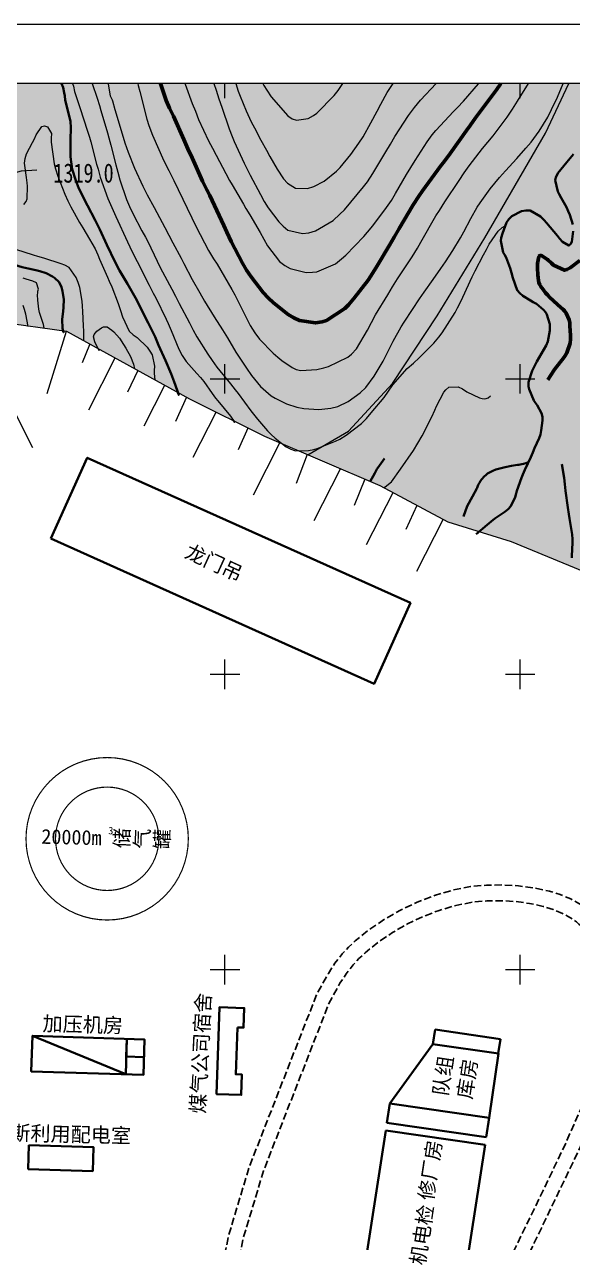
# Model space of a CAD drawing. Header units: inches. Extents: x 38461960 to 38462875, y 4135560 to 4136840.
# Drawn here: x 38462232 to 38462417.8, y 4136407.6 to 4136820 of the extents above; entities that cross this region are included whole.
import ezdxf

# ---------------------------------------------------------------- set-up
doc = ezdxf.new("R2010")
doc.units = ezdxf.units.IN
doc.header["$MEASUREMENT"] = 0
doc.linetypes.add('建筑中的公路', pattern=[0.006, 0.0025, -0.001, 0.0025])
doc.layers.get('0').update_dxf_attribs({"lineweight": 0})
doc.layers.add('修改地物', color=7, linetype='Continuous', lineweight=30)
doc.layers.add('经纬网', color=7, linetype='Continuous', lineweight=0)
doc.layers.add('地面等高线', color=3, linetype='Continuous', lineweight=0, true_color=0x00ff00)
doc.styles.add('@仿宋', font='')
doc.styles.add('仿宋', font='')
doc.styles.add('宋体', font='')
doc.styles.get('@仿宋').set_extended_font_data('@仿宋')
doc.styles.get('仿宋').set_extended_font_data('仿宋')
doc.styles.get('宋体').set_extended_font_data('宋体')

msp = doc.modelspace()

# ---------------------------------------------------------------- hatches: boundary and pattern name
at = {"lineweight": 120, "true_color": 0x00ff00}
h = msp.add_hatch(dxfattribs=at)
h.set_pattern_fill('巨砾', color=3, scale=8333.333333, style=0, pattern_type=2)
h.set_pattern_definition([(97.35238, (38462017.5, 4135612.5), (-150, 1150), [1.3024, -1561.5476]), (112.47943, (38462017.3333, 4135613.7917), (350, -850), [1.3077, -1567.9278]), (127.74681, (38462016.8333, 4135615), (850, -1100), [1.3068, -1958.92276]), (142.25319, (38462016.0333, 4135616.0333), (-1100, 850), [1.3068, -1958.92276]), (157.52057, (38462015, 4135616.8333), (-850, 350), [1.3077, -1567.9278]), (172.64762, (38462013.7917, 4135617.3333), (1150, -150), [1.3024, -1561.5476]), (187.35238, (38462012.5, 4135617.5), (-1150, -150), [1.3024, -1561.5476]), (202.47943, (38462011.2083, 4135617.3333), (850, 350), [1.3077, -1567.9278]), (217.74681, (38462010, 4135616.8333), (1100, 850), [1.3068, -1958.92276]), (232.25319, (38462008.9667, 4135616.0333), (-850, -1100), [1.3068, -1958.92276]), (247.52057, (38462008.1667, 4135615), (-350, -850), [1.3077, -1567.9278]), (262.64762, (38462007.6667, 4135613.7917), (150, 1150), [1.3024, -1561.5476]), (277.35238, (38462007.5, 4135612.5), (150, -1150), [1.3024, -1561.5476]), (292.47943, (38462007.6667, 4135611.2083), (-350, 850), [1.3077, -1567.9278]), (307.74681, (38462008.1667, 4135610), (-850, 1100), [1.3068, -1958.92276]), (322.25319, (38462008.9667, 4135608.9667), (1100, -850), [1.3068, -1958.92276]), (337.52057, (38462010, 4135608.1667), (850, -350), [1.3077, -1567.9278]), (352.64762, (38462011.2083, 4135607.6667), (-1150, 150), [1.3024, -1561.5476]), (7.35238, (38462012.5, 4135607.5), (1150, 150), [1.3024, -1561.5476]), (22.47943, (38462013.7917, 4135607.6667), (-850, -350), [1.3077, -1567.9278]), (37.74681, (38462015, 4135608.1667), (-1100, -850), [1.3068, -1958.92276]), (52.25319, (38462016.0333, 4135608.9667), (850, 1100), [1.3068, -1958.92276]), (67.52057, (38462016.8333, 4135610), (350, 850), [1.3077, -1567.9278]), (82.64762, (38462017.3333, 4135611.2083), (-150, -1150), [1.3024, -1561.5476]), (97.35238, (38461992.5, 4135587.5), (-150, 1150), [1.3024, -1561.5476]), (112.47943, (38461992.3333, 4135588.7917), (350, -850), [1.3077, -1567.9278]), (127.74681, (38461991.8333, 4135590), (850, -1100), [1.3068, -1958.92276]), (142.25319, (38461991.0333, 4135591.0333), (-1100, 850), [1.3068, -1958.92276]), (157.52057, (38461990, 4135591.8333), (-850, 350), [1.3077, -1567.9278]), (172.64762, (38461988.7917, 4135592.3333), (1150, -150), [1.3024, -1561.5476]), (187.35238, (38461987.5, 4135592.5), (-1150, -150), [1.3024, -1561.5476]), (202.47943, (38461986.2083, 4135592.3333), (850, 350), [1.3077, -1567.9278]), (217.74681, (38461985, 4135591.8333), (1100, 850), [1.3068, -1958.92276]), (232.25319, (38461983.9667, 4135591.0333), (-850, -1100), [1.3068, -1958.92276]), (247.52057, (38461983.1667, 4135590), (-350, -850), [1.3077, -1567.9278]), (262.64762, (38461982.6667, 4135588.7917), (150, 1150), [1.3024, -1561.5476]), (277.35238, (38461982.5, 4135587.5), (150, -1150), [1.3024, -1561.5476]), (292.47943, (38461982.6667, 4135586.2083), (-350, 850), [1.3077, -1567.9278]), (307.74681, (38461983.1667, 4135585), (-850, 1100), [1.3068, -1958.92276]), (322.25319, (38461983.9667, 4135583.9667), (1100, -850), [1.3068, -1958.92276]), (337.52057, (38461985, 4135583.1667), (850, -350), [1.3077, -1567.9278]), (352.64762, (38461986.2083, 4135582.6667), (-1150, 150), [1.3024, -1561.5476]), (7.35238, (38461987.5, 4135582.5), (1150, 150), [1.3024, -1561.5476]), (22.47943, (38461988.7917, 4135582.6667), (-850, -350), [1.3077, -1567.9278]), (37.74681, (38461990, 4135583.1667), (-1100, -850), [1.3068, -1958.92276]), (52.25319, (38461991.0333, 4135583.9667), (850, 1100), [1.3068, -1958.92276]), (67.52057, (38461991.8333, 4135585), (350, 850), [1.3077, -1567.9278]), (82.64762, (38461992.3333, 4135586.2083), (-150, -1150), [1.3024, -1561.5476])])
h.paths.add_polyline_path([(38462660, 4135600), (38462660, 4135675), (38462800, 4135675), (38462800, 4136800), (38462000, 4136800), (38462000, 4135600)], flags=17)
h.paths.add_polyline_path([(38462396.93, 4136644.89), (38462451.42, 4136622.46), (38462487.74, 4136600.87), (38462505.33, 4136589.81), (38462503.48, 4136560.97), (38462492.45, 4136536.45), (38462489.06, 4136523.08), (38462478.39, 4136495.53), (38462468.47, 4136462.35), (38462468.2, 4136443.1), (38462476.65, 4136393.87), (38462478.05, 4136375.59), (38462476.15, 4136365.62), (38462473.19, 4136361.37), (38462467.55, 4136359.33), (38462461.56, 4136358.29), (38462450.42, 4136355.44), (38462448.26, 4136353.21), (38462447, 4136341.8), (38462449.04, 4136311.33), (38462448.21, 4136269.54), (38462447.17, 4136256.39), (38462447.75, 4136243.19), (38462448.23, 4136239.77), (38462448.78, 4136236.96), (38462449.26, 4136235.12), (38462458.24, 4136213.14), (38462472.79, 4136161.02), (38462480.46, 4136112.33), (38462477.29, 4135986.92), (38462472.12, 4135891.12), (38462475.29, 4135864.27), (38462478.87, 4135842.7), (38462473.98, 4135822.18), (38462401.35, 4135733.71), (38462325.15, 4135660.69), (38462251.07, 4135600.02), (38462101.17, 4135603.82), (38462175.51, 4135691.05), (38462233.46, 4135765.13), (38462243.78, 4135793.44), (38462248.27, 4135805.88), (38462259.92, 4135837.63), (38462296.44, 4135908.69), (38462304.1, 4135930.5), (38462264.94, 4135961.98), (38462265.47, 4136026.01), (38462271.71, 4136058.7), (38462279.64, 4136078.81), (38462310.86, 4136106.33), (38462297.49, 4136133.43), (38462238.64, 4136182.82), (38462195.33, 4136180.71), (38462177.89, 4136193.49), (38462167.97, 4136218.63), (38462184.49, 4136241.46), (38462199.06, 4136246.01), (38462221.42, 4136258.45), (38462242.06, 4136288.87), (38462219.3, 4136310.84), (38462202.63, 4136311.63), (38462180.14, 4136325.12), (38462175.38, 4136354.76), (38462180.14, 4136398.68), (38462188.75, 4136421.38), (38462204.47, 4136444.93), (38462208.06, 4136473.11), (38462197.85, 4136513.99), (38462193.09, 4136530.92), (38462193.9, 4136584.41), (38462197.08, 4136626.22), (38462223.54, 4136719.35), (38462246.29, 4136716.18), (38462287.94, 4136693.24), (38462313.34, 4136680.54), (38462352.5, 4136663.87), (38462375.49, 4136651.58)], flags=0)

# ---------------------------------------------------------------- linework, layer by layer
at = {"color": 1, "true_color": 0xff0000}
for p, q in [((38462239.79, 4136695.09), (38462246.29, 4136716.18)), ((38462254.12, 4136711.57), (38462251.63, 4136705.39)), ((38462234.88, 4136676.69), (38462219.85, 4136706.36)), ((38462253.84, 4136689.54), (38462262.77, 4136707.1)), ((38462270.47, 4136702.86), (38462267.02, 4136695.54)), ((38462272.62, 4136684.06), (38462279.63, 4136697.82)), ((38462286.94, 4136693.79), (38462283.18, 4136685.57)), ((38462289.25, 4136673.46), (38462297.01, 4136688.71)), ((38462307.73, 4136683.35), (38462304.44, 4136675.96)), ((38462309.7, 4136660.73), (38462318.63, 4136678.29)), ((38462327.86, 4136674.36), (38462324.16, 4136664.57)), ((38462330.18, 4136652.01), (38462339.12, 4136669.57)), ((38462347.37, 4136666.06), (38462343.72, 4136657.12)), ((38462347.99, 4136643.95), (38462356.93, 4136661.5)), ((38462365.05, 4136657.16), (38462361.33, 4136648.97)), ((38462364.98, 4136634.86), (38462373.92, 4136652.42))]:
    msp.add_line(p, q, dxfattribs=at)
at = {"color": 7, "lineweight": 20, "flags": 128}
msp.add_lwpolyline([(38461980, 4135580), (38462820, 4135580), (38462820, 4136820), (38462820, 4136820), (38461980, 4136820), (38461980, 4136820), (38461980, 4135580)], dxfattribs=at)
at = {"color": 7, "lineweight": 9, "flags": 128}
msp.add_lwpolyline([(38462000, 4136800), (38462000, 4135600), (38462800, 4135600), (38462800, 4136800), (38462800, 4136800), (38462000, 4136800)], dxfattribs=at)
at = {"color": 7, "linetype": '建筑中的公路', "lineweight": 30, "ltscale": 1000, "flags": 128}
for points in [[(38462395.49, 4136377.49), (38462398.91, 4136395.32), (38462419.3, 4136437.66), (38462432.75, 4136467.8), (38462442.37, 4136509.47), (38462456.46, 4136562.72), (38462482.29, 4136607.15), (38462533.97, 4136661.99), (38462566.73, 4136706.76), (38462568.31, 4136725.14), (38462522.46, 4136800)], [(38462434.6, 4136498.07), (38462427.58, 4136513.39), (38462425.61, 4136516.82), (38462424.28, 4136518.71), (38462423.29, 4136519.85), (38462422.38, 4136520.68), (38462421.41, 4136521.44), (38462419.34, 4136522.78), (38462417.13, 4136523.94), (38462413.61, 4136525.39), (38462409.9, 4136526.54), (38462404.75, 4136527.67), (38462399.43, 4136528.38), (38462394.01, 4136528.69), (38462388.57, 4136528.61), (38462383.2, 4136528.1), (38462377, 4136526.87), (38462370.98, 4136525.09), (38462365.14, 4136522.84), (38462359.48, 4136520.15), (38462354.06, 4136517.07), (38462348.9, 4136513.58), (38462344.09, 4136509.7), (38462341.85, 4136507.61), (38462339.76, 4136505.39), (38462337.26, 4136502.15), (38462335.02, 4136498.73), (38462331.04, 4136491.52), (38462308.23, 4136433.24), (38462301.28, 4136410.13), (38462297.91, 4136394.52), (38462296.9, 4136386.65), (38462296.67, 4136377.3), (38462297.97, 4136349.04), (38462291.57, 4136208.77), (38462292.11, 4136194.48), (38462293.32, 4136185.22), (38462294.29, 4136180.7), (38462295.62, 4136176.29), (38462296.59, 4136173.92), (38462300.19, 4136167.02), (38462305.95, 4136158.12), (38462332.09, 4136123.56), (38462337.83, 4136114.7), (38462340.87, 4136109.01), (38462342.37, 4136105.5), (38462343.17, 4136103.01), (38462344.39, 4136097.92), (38462345.54, 4136090.08), (38462346.16, 4136079.37), (38462345.68, 4136062.92), (38462343.24, 4136040.54), (38462339.26, 4136017.87), (38462330.65, 4135980.21), (38462328.78, 4135966.62), (38462328.51, 4135960.04), (38462328.66, 4135955.77), (38462329.16, 4135951.61), (38462329.82, 4135948.59), (38462330.43, 4135946.63), (38462330.81, 4135945.67), (38462331.34, 4135944.57), (38462332.61, 4135942.43), (38462334.84, 4135939.32), (38462340.12, 4135933.38), (38462359.95, 4135914.24)], [(38462432.75, 4136490.04), (38462424.9, 4136507.99), (38462423.12, 4136511.21), (38462421.62, 4136513.45), (38462420.52, 4136514.81), (38462419.92, 4136515.44), (38462419.08, 4136516.17), (38462418.2, 4136516.83), (38462416.32, 4136518.02), (38462414.33, 4136519.06), (38462411.17, 4136520.35), (38462407.85, 4136521.39), (38462403.23, 4136522.41), (38462398.47, 4136523.06), (38462393.62, 4136523.35), (38462388.75, 4136523.28), (38462383.93, 4136522.85), (38462378.17, 4136521.72), (38462372.57, 4136520.07), (38462367.13, 4136517.98), (38462361.86, 4136515.47), (38462356.8, 4136512.59), (38462351.99, 4136509.33), (38462347.5, 4136505.71), (38462345.4, 4136503.75), (38462343.45, 4136501.68), (38462341.09, 4136498.62), (38462338.97, 4136495.4), (38462335.22, 4136488.59), (38462313.07, 4136431.92), (38462306.23, 4136409.17), (38462302.91, 4136393.81), (38462301.91, 4136386.06), (38462301.69, 4136376.85), (38462302.97, 4136349.01), (38462296.64, 4136209.64), (38462297.17, 4136195.65), (38462298.35, 4136186.58), (38462299.3, 4136182.15), (38462300.59, 4136177.83), (38462301.56, 4136175.45), (38462303.87, 4136170.81), (38462307.93, 4136164.05), (38462340.09, 4136120.6), (38462344.14, 4136113.88), (38462346.45, 4136109.27), (38462347.42, 4136106.92), (38462348.25, 4136104.38), (38462349.5, 4136099.18), (38462350.67, 4136091.19), (38462351.3, 4136080.25), (38462350.8, 4136063.46), (38462348.31, 4136040.63), (38462344.25, 4136017.49), (38462335.85, 4135980.91), (38462334.48, 4135972.05), (38462333.8, 4135963.43), (38462333.82, 4135959.24), (38462334.13, 4135955.15), (38462334.61, 4135952.16), (38462335.07, 4135950.21), (38462335.67, 4135948.31), (38462336.05, 4135947.38), (38462336.55, 4135946.34), (38462337.75, 4135944.31), (38462339.87, 4135941.38), (38462344.88, 4135935.76), (38462363.62, 4135917.64)], [(38462390.4, 4136377.49), (38462394.12, 4136396.9), (38462414.76, 4136439.77), (38462427.99, 4136469.4), (38462432.75, 4136490.04)]]:
    msp.add_lwpolyline(points, dxfattribs=at)
at = {"color": 1, "true_color": 0xff0000, "flags": 128}
for points in [[(38462180.14, 4136398.68), (38462188.75, 4136421.38), (38462204.47, 4136444.93), (38462208.06, 4136473.11), (38462197.85, 4136513.99), (38462193.09, 4136530.92), (38462193.9, 4136584.41), (38462197.08, 4136626.22), (38462223.54, 4136719.35), (38462246.29, 4136716.18), (38462287.94, 4136693.24), (38462313.34, 4136680.54), (38462352.5, 4136663.87), (38462375.49, 4136651.58), (38462396.93, 4136644.89)], [(38462396.93, 4136644.89), (38462451.42, 4136622.46), (38462487.74, 4136600.87), (38462505.33, 4136589.81), (38462503.48, 4136560.97), (38462492.45, 4136536.45), (38462489.06, 4136523.08), (38462478.39, 4136495.53), (38462468.47, 4136462.35), (38462468.2, 4136443.1), (38462476.65, 4136393.87)]]:
    msp.add_lwpolyline(points, dxfattribs=at)
at = {"layer": '修改地物', "color": 6, "lineweight": 40, "true_color": 0xff00ff}
for p, q in [((38462370.46, 4136474.78), (38462355.81, 4136454.68)), ((38462392.63, 4136471.56), (38462389.46, 4136449.79))]:
    msp.add_line(p, q, dxfattribs=at)
at = {"layer": '修改地物', "color": 6, "lineweight": 40, "true_color": 0xff00ff, "flags": 128}
for points in [[(38462241.05, 4136645.9), (38462350.53, 4136596.75), (38462362.81, 4136624.12), (38462253.34, 4136673.27), (38462241.05, 4136645.9)], [(38462304.19, 4136480.45), (38462306.29, 4136480.38), (38462306.51, 4136486.98), (38462298.11, 4136487.26), (38462297.13, 4136457.87), (38462305.53, 4136457.59), (38462305.76, 4136464.49), (38462303.66, 4136464.56), (38462304.19, 4136480.45)], [(38462370.46, 4136474.78), (38462371.22, 4136479.72)], [(38462393.35, 4136476.51), (38462371.22, 4136479.72)], [(38462272.54, 4136470.37), (38462266.55, 4136470.56), (38462266.73, 4136476.56), (38462266.36, 4136464.56), (38462234.75, 4136477.56), (38462272.73, 4136476.37), (38462272.36, 4136464.37), (38462234.37, 4136465.56), (38462234.75, 4136477.56)], [(38462392.58, 4136471.57), (38462393.35, 4136476.51)], [(38462392.63, 4136471.56), (38462370.46, 4136474.78)], [(38462354.81, 4136448.16), (38462355.81, 4136454.68)], [(38462389.46, 4136449.79), (38462355.81, 4136454.68)], [(38462388.51, 4136443.26), (38462354.81, 4136448.16)], [(38462388.45, 4136443.27), (38462389.46, 4136449.79)], [(38462347.96, 4136403.27), (38462354.49, 4136445.57)], [(38462388.14, 4136440.69), (38462354.49, 4136445.57)], [(38462233.58, 4136440.57), (38462255.47, 4136439.88), (38462255.21, 4136431.78), (38462233.32, 4136432.48), (38462233.58, 4136440.57)], [(38462381.6, 4136398.39), (38462388.14, 4136440.69)]]:
    msp.add_lwpolyline(points, dxfattribs=at)
at = {"layer": '修改地物', "color": 6, "true_color": 0xff00ff, "const_width": 0.4}
for points in [[(38462287.58, 4136544.3, -1), (38462232.58, 4136544.3, -1), (38462287.58, 4136544.3)], [(38462277.58, 4136544.3, -1), (38462242.58, 4136544.3, -1), (38462277.58, 4136544.3)]]:
    msp.add_lwpolyline(points, format="xyb", dxfattribs=at)
at = {"layer": '修改地物', "color": 6, "true_color": 0xff00ff, "flags": 128}
msp.add_lwpolyline([(38462304.19, 4136480.45), (38462306.29, 4136480.38), (38462306.51, 4136486.98), (38462298.11, 4136487.26), (38462297.13, 4136457.87), (38462305.53, 4136457.59), (38462305.76, 4136464.49), (38462303.66, 4136464.56), (38462304.19, 4136480.45)], dxfattribs=at)
at = {"layer": '地面等高线', "color": 55, "lineweight": 18, "true_color": 0xa59152, "flags": 128}
for points in [[(38462131.69, 4136800), (38462158.25, 4136786.25), (38462185.57, 4136770.25), (38462205.67, 4136765.78), (38462220.95, 4136767.61), (38462231.05, 4136770.44), (38462236.28, 4136770.74)], [(38462248.38, 4136800), (38462248.63, 4136799.12), (38462249.06, 4136797.29), (38462249.8, 4136794.89), (38462250.37, 4136793.17)], [(38462254.96, 4136800), (38462256.69, 4136794.98), (38462257.43, 4136792.48), (38462257.94, 4136790.82), (38462260.19, 4136783.25), (38462260.62, 4136781.59), (38462261.33, 4136779.1), (38462263.02, 4136772.4), (38462263.69, 4136769.91), (38462264.39, 4136767.41), (38462266.6, 4136760.72), (38462267.66, 4136758.34), (38462268.76, 4136756.01), (38462271.8, 4136750.1), (38462273.02, 4136747.92), (38462273.85, 4136746.5), (38462277.05, 4136739.88), (38462277.72, 4136738.41), (38462278.82, 4136736.23), (38462282.02, 4136730.33), (38462283.24, 4136727.95), (38462284.5, 4136725.54), (38462287.93, 4136718.92), (38462289.19, 4136716.5), (38462290.5, 4136714.17), (38462294.17, 4136708.34), (38462295.67, 4136706.16), (38462297.29, 4136703.94), (38462301.83, 4136698.35), (38462303.45, 4136696.33), (38462304.51, 4136695.02), (38462308.78, 4136689.19), (38462309.68, 4136688), (38462311.03, 4136686.3), (38462314.46, 4136682.41), (38462315.69, 4136681.15), (38462316.95, 4136679.92), (38462320.71, 4136677.02), (38462322.29, 4136676.19), (38462323.91, 4136675.67), (38462328.3, 4136675.74), (38462330.05, 4136676.13), (38462331.27, 4136676.45), (38462337.49, 4136678.85), (38462338.88, 4136679.6), (38462341.06, 4136680.9)], [(38462260.44, 4136800), (38462260.45, 4136799.91), (38462260.58, 4136799.07), (38462261.08, 4136795.82), (38462261.75, 4136794.42)], [(38462270.45, 4136800), (38462270.63, 4136799.34), (38462271.14, 4136797.25), (38462273.5, 4136787.94), (38462274.2, 4136785.8), (38462275.39, 4136782.47), (38462279.29, 4136773.8), (38462280.98, 4136770.55), (38462282.68, 4136767.18), (38462287.17, 4136757.83), (38462288.75, 4136754.54), (38462290.25, 4136751.41), (38462294.39, 4136743.49), (38462296.13, 4136740.64), (38462297.31, 4136738.81), (38462302.36, 4136730.29), (38462303.35, 4136728.39), (38462304.77, 4136725.5), (38462308.55, 4136718.09), (38462310.09, 4136715.59), (38462311.75, 4136713.41), (38462316.29, 4136708.69), (38462317.87, 4136707.31), (38462319.26, 4136706.16), (38462322.78, 4136703.81), (38462324.16, 4136703.18), (38462325.74, 4136702.82), (38462331.17, 4136703.2), (38462333.46, 4136703.71), (38462335.05, 4136704.19), (38462341.66, 4136707.34), (38462342.89, 4136708.41), (38462344.6, 4136710.18), (38462348.29, 4136716.47)], [(38462286.46, 4136800), (38462286.54, 4136799.79), (38462288.9, 4136793.21), (38462289.97, 4136790.56), (38462291.07, 4136787.79), (38462294.46, 4136780.62), (38462295.72, 4136778.12), (38462296.98, 4136775.74), (38462300.34, 4136769.48), (38462301.56, 4136767.19), (38462302.39, 4136765.72), (38462306.29, 4136759.18), (38462307.12, 4136757.71), (38462308.43, 4136755.53), (38462311.9, 4136749.59), (38462313.16, 4136747.25), (38462314.46, 4136744.99), (38462318.49, 4136739.76), (38462320.23, 4136738.41), (38462322.09, 4136737.38), (38462327.51, 4136736.02)], [(38462296.17, 4136800), (38462296.99, 4136797.67), (38462297.93, 4136794.78), (38462298.88, 4136791.93), (38462301.47, 4136784.68), (38462302.46, 4136782.07), (38462303.13, 4136780.36), (38462306.48, 4136773.03), (38462307.31, 4136771.41), (38462308.57, 4136768.91), (38462312, 4136762.42), (38462313.3, 4136760.08), (38462314.64, 4136757.86), (38462318.28, 4136753.14), (38462319.66, 4136751.67), (38462321.24, 4136750.36), (38462326.27, 4136749.21), (38462328.4, 4136749.48), (38462330.66, 4136750.11), (38462336.6, 4136753.62), (38462338.94, 4136755.72), (38462340.53, 4136757.22), (38462346.96, 4136764.96), (38462348.27, 4136766.74), (38462350.13, 4136769.51), (38462354.46, 4136776.82), (38462356.05, 4136779.39), (38462357.6, 4136782), (38462362.16, 4136789.16), (38462364.19, 4136791.81), (38462366.29, 4136794.38), (38462371.52, 4136800)], [(38462303.67, 4136800), (38462304.47, 4136797.38), (38462305.1, 4136795.64), (38462307.15, 4136790.77), (38462308.88, 4136787.04), (38462309.95, 4136784.98), (38462312.11, 4136780.82), (38462314.05, 4136777.37), (38462315.23, 4136775.23), (38462317.68, 4136770.99), (38462319.85, 4136767.74), (38462321.23, 4136766.2), (38462323.88, 4136764.53), (38462327.92, 4136764.48), (38462330.06, 4136765.07), (38462333.62, 4136766.93), (38462337.74, 4136770.28), (38462339.05, 4136771.59), (38462342.66, 4136775.97), (38462345.36, 4136779.77), (38462346.83, 4136781.98), (38462349.41, 4136786.65), (38462351.52, 4136790.56), (38462352.79, 4136792.94), (38462354.97, 4136796.89), (38462356.93, 4136800)], [(38462312.88, 4136800), (38462313.22, 4136799.32), (38462314.2, 4136797.74), (38462315.63, 4136795.48), (38462321.27, 4136789.02), (38462322.82, 4136788.06), (38462324.24, 4136787.55), (38462328.2, 4136788.17), (38462329.94, 4136789.12), (38462331.17, 4136789.91), (38462336.96, 4136795.88), (38462338.31, 4136797.65), (38462339.96, 4136800)], [(38462327.51, 4136736.02), (38462329.64, 4136736.06), (38462331.07, 4136736.22), (38462337.41, 4136738.97), (38462339.51, 4136740.63), (38462340.94, 4136741.9), (38462347, 4136748.14), (38462348.27, 4136749.6), (38462350.1, 4136751.85), (38462354.78, 4136758.06), (38462356.37, 4136760.43), (38462357.8, 4136762.8), (38462361.53, 4136769.21), (38462363, 4136771.58), (38462364.47, 4136773.91), (38462368.48, 4136780.28), (38462370.22, 4136782.57), (38462371.46, 4136784.07), (38462377.44, 4136790.51), (38462378.79, 4136791.86), (38462380.82, 4136793.95), (38462385.93, 4136799.92), (38462385.99, 4136800)], [(38462328.12, 4136674.25), (38462341.8, 4136682.28), (38462356.75, 4136698.44), (38462371.95, 4136721.37), (38462388.07, 4136747.78), (38462408.56, 4136783.13), (38462416.54, 4136800)], [(38462348.29, 4136716.47), (38462349.64, 4136719.08), (38462351.03, 4136721.65), (38462355.16, 4136728.45), (38462356.79, 4136731.14), (38462358.46, 4136733.91), (38462363.46, 4136741.34), (38462365.24, 4136744.23), (38462366.4, 4136746.24), (38462371.44, 4136755.14), (38462372.63, 4136757.04), (38462374.46, 4136759.88), (38462379.3, 4136767.12), (38462381.05, 4136769.69), (38462382.75, 4136772.1), (38462387.28, 4136778.03), (38462389.1, 4136780.16), (38462390.89, 4136782.3), (38462395.61, 4136788.62), (38462397.4, 4136791.31), (38462399.14, 4136794.04), (38462402.86, 4136800)], [(38462360.7, 4136719.14), (38462363.56, 4136723.49), (38462365.94, 4136727.13), (38462367.45, 4136729.34), (38462370.55, 4136733.65), (38462373.09, 4136737.36), (38462374.68, 4136739.66), (38462377.18, 4136743.41), (38462379.8, 4136747.72), (38462380.95, 4136749.82), (38462383.29, 4136754.25), (38462385.48, 4136758.08), (38462386.47, 4136759.62), (38462389.88, 4136764.33), (38462393.06, 4136768.16), (38462395, 4136770.37), (38462398.93, 4136774.6), (38462401.98, 4136778.08), (38462403.73, 4136780.17), (38462406.47, 4136783.89), (38462409.36, 4136788.63), (38462410.63, 4136791.13), (38462412.62, 4136795.4), (38462414.57, 4136800)], [(38462250.37, 4136793.17), (38462250.88, 4136791.54)], [(38462261.75, 4136794.42), (38462261.85, 4136794.06), (38462262.72, 4136791.17), (38462264.52, 4136785.19), (38462266.06, 4136779.92), (38462267.2, 4136776.71), (38462269.37, 4136771.36), (38462272.17, 4136765.18), (38462273.63, 4136762.33), (38462275.99, 4136758.01), (38462278.75, 4136752.94), (38462279.66, 4136751.24), (38462282.38, 4136746.08), (38462285.1, 4136740.81), (38462286.05, 4136739.07), (38462288.93, 4136733.64), (38462291.45, 4136729.09), (38462293.03, 4136726.35), (38462296.35, 4136721.04), (38462299.19, 4136716.64), (38462300.85, 4136713.87), (38462303.65, 4136709.07), (38462307.24, 4136703.6), (38462309.02, 4136701.11), (38462311.98, 4136697.42), (38462315.69, 4136694.25), (38462316.96, 4136693.45), (38462320.87, 4136691.59), (38462324.39, 4136690.43), (38462326.69, 4136689.95), (38462331.75, 4136689.63), (38462335.91, 4136690.09), (38462338.21, 4136690.68), (38462341.77, 4136692.34), (38462345.86, 4136695.26), (38462347.72, 4136697.08), (38462350.54, 4136700.87), (38462353.56, 4136705.93), (38462354.87, 4136708.5), (38462357.01, 4136712.77), (38462359.75, 4136717.6), (38462360.7, 4136719.14)], [(38462250.88, 4136791.54), (38462253.36, 4136784.14), (38462254.07, 4136781.8), (38462254.5, 4136780.22), (38462256.51, 4136772.65), (38462256.98, 4136770.95), (38462257.72, 4136768.3), (38462260.32, 4136761.01), (38462261.62, 4136758.04), (38462263, 4136754.99), (38462266.95, 4136746.35), (38462268.6, 4136742.98), (38462270.26, 4136739.73), (38462274.28, 4136731.69), (38462275.66, 4136729.04), (38462276.57, 4136727.37), (38462280.12, 4136720.24), (38462280.79, 4136718.7), (38462281.77, 4136716.32), (38462284.37, 4136710.02), (38462285.52, 4136707.88), (38462286.82, 4136705.9), (38462290.41, 4136701.82), (38462291.68, 4136700.51), (38462292.86, 4136699.08), (38462295.71, 4136695.04), (38462296.81, 4136693.49), (38462297.6, 4136692.54), (38462301.87, 4136687.35), (38462303.29, 4136685.21), (38462302.92, 4136685.75)], [(38462231.86, 4136759), (38462232.61, 4136760.08), (38462232.95, 4136760.89), (38462233.09, 4136765.18), (38462232.96, 4136766.33), (38462232.79, 4136768.15), (38462232.09, 4136772.99), (38462232.26, 4136774.61), (38462232.77, 4136776.19), (38462234.77, 4136780.04), (38462235.48, 4136781.29), (38462236.05, 4136782.64), (38462237.92, 4136785.41), (38462238.86, 4136785.61), (38462239.81, 4136785.33), (38462241.19, 4136783.1), (38462241.15, 4136781.48), (38462241.15, 4136780.17), (38462242.15, 4136772.8)], [(38462242.15, 4136772.8), (38462242.59, 4136771.11), (38462243.36, 4136768.61), (38462245.78, 4136762.49), (38462246.76, 4136760.3), (38462247.8, 4136758.2), (38462250.73, 4136752.96), (38462251.84, 4136751.07), (38462253.02, 4136749.18), (38462255.99, 4136744), (38462256.9, 4136741.98), (38462257.5, 4136740.52), (38462260.19, 4136734.37), (38462260.77, 4136733.09), (38462261.64, 4136731.13), (38462263.86, 4136725.45), (38462264.57, 4136723.19), (38462265.27, 4136720.99), (38462267.59, 4136716.09), (38462268.84, 4136714.94), (38462270.23, 4136713.96), (38462273.63, 4136710.78), (38462274.57, 4136709.36), (38462275.32, 4136708.11), (38462276.09, 4136704.32), (38462276.02, 4136702.8), (38462276.02, 4136701.76), (38462276.24, 4136699.69)], [(38462341.06, 4136680.9), (38462346.29, 4136684.89), (38462347.96, 4136686.59), (38462349.5, 4136688.44), (38462353.91, 4136693.66), (38462355.42, 4136695.8), (38462356.89, 4136697.97), (38462361.72, 4136703.5), (38462363.83, 4136705.36), (38462365.85, 4136707.1), (38462370.81, 4136712.07), (38462372.51, 4136714.13), (38462373.58, 4136715.59), (38462377.95, 4136722.47), (38462378.82, 4136724.05), (38462380.01, 4136726.39), (38462383.08, 4136733.07), (38462383.79, 4136734.49), (38462384.82, 4136736.51), (38462387.64, 4136741.97), (38462388.64, 4136743.83), (38462389.55, 4136745.64), (38462392.53, 4136750.03), (38462393.92, 4136751.22), (38462394.66, 4136751.66)], [(38462252.13, 4136712.96), (38462252.16, 4136715), (38462252.13, 4136716.15), (38462252.06, 4136717.94), (38462251.8, 4136722.83), (38462251.7, 4136724.62), (38462251.6, 4136726.35), (38462250.77, 4136730.91), (38462250.26, 4136732.67), (38462249.59, 4136734.35), (38462247.16, 4136737.7), (38462245.71, 4136738.48), (38462244.53, 4136738.92), (38462238.66, 4136740.86), (38462236.6, 4136741.47), (38462235.15, 4136741.88), (38462229.14, 4136743.84)], [(38462238.77, 4136717.23), (38462238.77, 4136717.2), (38462238.5, 4136718.41), (38462238.23, 4136719.12), (38462237.12, 4136722.47), (38462236.92, 4136723.58), (38462236.76, 4136724.6), (38462236.62, 4136726.62), (38462236.59, 4136727.23), (38462236.53, 4136727.84), (38462236.6, 4136729.66), (38462236.8, 4136730.41), (38462236.13, 4136732.5), (38462234.95, 4136733.11), (38462232.62, 4136733.79), (38462231.67, 4136734.03)], [(38462233.32, 4136717.99), (38462233.37, 4136717.75), (38462232.56, 4136721.94), (38462232.09, 4136723.42), (38462231.62, 4136724.84)], [(38462255.87, 4136712.57), (38462255.47, 4136714.26), (38462255.67, 4136715), (38462256.59, 4136716.15), (38462258.11, 4136717.29), (38462258.89, 4136717.66), (38462260.1, 4136717.63), (38462261.62, 4136716.48), (38462262.29, 4136715.87), (38462264.22, 4136713.74), (38462265.63, 4136711.67), (38462266.4, 4136710.36), (38462267.95, 4136707.52), (38462268.96, 4136705.02), (38462269.37, 4136703.36), (38462269.33, 4136703.49)], [(38462257.01, 4136710.27), (38462257.35, 4136709.63), (38462256.71, 4136710.84), (38462255.87, 4136712.57)], [(38462353.73, 4136663.22), (38462354.31, 4136663.41), (38462356.47, 4136665.09), (38462359.46, 4136669.43), (38462363.87, 4136675.71), (38462365.38, 4136678.2), (38462366.81, 4136680.69), (38462370.07, 4136687.14), (38462371.06, 4136689.35), (38462371.66, 4136690.7), (38462374.16, 4136695.52), (38462374.79, 4136696.23), (38462375.86, 4136697.18), (38462379.03, 4136697.33), (38462380.49, 4136696.58), (38462382, 4136695.63), (38462386.19, 4136693.6)], [(38462386.19, 4136693.6), (38462387.18, 4136693.38), (38462387.96, 4136693.21), (38462388.52, 4136693.31), (38462389.13, 4136693.6), (38462390, 4136694.29)]]:
    msp.add_lwpolyline(points, dxfattribs=at)
at = {"layer": '地面等高线', "color": 55, "lineweight": 40, "true_color": 0xa59152, "flags": 128}
for points in [[(38462244.62, 4136800), (38462245.15, 4136798.62), (38462245.55, 4136796.79), (38462245.69, 4136795.78), (38462245.82, 4136794.39)], [(38462245.82, 4136794.39), (38462247.61, 4136787.2), (38462247.72, 4136784.94), (38462247.67, 4136780.94), (38462247.63, 4136776.55), (38462247.66, 4136775.12), (38462248.21, 4136770.97), (38462249.43, 4136767.09), (38462250.49, 4136764.43), (38462253.37, 4136758.73), (38462255.98, 4136753.73), (38462257.55, 4136750.6), (38462260, 4136745.41), (38462262.76, 4136739.51), (38462264.26, 4136736.7), (38462266.94, 4136732.18), (38462270.1, 4136726.67), (38462271.08, 4136724.77), (38462274, 4136718.99), (38462276.29, 4136714.19), (38462277.51, 4136711.42), (38462279.87, 4136706.19), (38462281.76, 4136701.67), (38462282.83, 4136698.98), (38462284.36, 4136694.54), (38462284.08, 4136695.37)], [(38462418.06, 4136776.02), (38462416.93, 4136774.68), (38462415.79, 4136773.31), (38462412.79, 4136769.62), (38462412.09, 4136768.21), (38462411.85, 4136767.27), (38462412.78, 4136763.38), (38462413.22, 4136762.57), (38462413.87, 4136761.31), (38462415.68, 4136758.07), (38462416.33, 4136756.81), (38462416.9, 4136755.47), (38462417.86, 4136752.27)], [(38462412.63, 4136748.39), (38462408.99, 4136752.77), (38462408.18, 4136753.66), (38462406.88, 4136754.96), (38462403.36, 4136756.95), (38462401.94, 4136757), (38462400.52, 4136756.71), (38462397.16, 4136755.02), (38462396.14, 4136754.09), (38462395.33, 4136752.91), (38462393.99, 4136749.23), (38462393.54, 4136747.77), (38462393.42, 4136746.76), (38462394.3, 4136742.78), (38462394.67, 4136742.09), (38462395.23, 4136741.08), (38462396.68, 4136737.47), (38462397.05, 4136735.85), (38462397.49, 4136734.19), (38462398.98, 4136730.05), (38462399.91, 4136728.99), (38462400.88, 4136728.14), (38462403.48, 4136726.56), (38462404.45, 4136725.99), (38462405.5, 4136725.34), (38462407.97, 4136723.31), (38462408.66, 4136722.41), (38462409.02, 4136721.81), (38462410.03, 4136718.56), (38462410.11, 4136717.67), (38462410.11, 4136716.37), (38462409.37, 4136712.69), (38462408.8, 4136711.27), (38462408.07, 4136709.89), (38462405.71, 4136705.88), (38462404.9, 4136704.26), (38462404.13, 4136702.68), (38462402.87, 4136698.88), (38462402.86, 4136697.42), (38462403.06, 4136696.45), (38462404.68, 4136692.67), (38462405.08, 4136691.94), (38462405.73, 4136691.09), (38462407.27, 4136688.33), (38462407.55, 4136687.16), (38462407.59, 4136685.86), (38462407.13, 4136682.46), (38462406.85, 4136681.12), (38462406.44, 4136679.9), (38462404.9, 4136676.54), (38462404.29, 4136675.08), (38462403.63, 4136673.46), (38462401.64, 4136669.21), (38462400.87, 4136667.63), (38462400.42, 4136666.54), (38462398.92, 4136662.04), (38462398.67, 4136661.19), (38462398.3, 4136659.98), (38462396.88, 4136656.94), (38462395.99, 4136655.89), (38462394.81, 4136654.96), (38462391.4, 4136652.73), (38462390.15, 4136651.72), (38462388.89, 4136650.59), (38462385.15, 4136647.43)], [(38462417.94, 4136749.96), (38462417.49, 4136746.43), (38462417.12, 4136745.54), (38462416.56, 4136745.14), (38462414.37, 4136746.4), (38462413.36, 4136747.53), (38462412.63, 4136748.39)], [(38462245.16, 4136716.33), (38462245.32, 4136715.77), (38462244.95, 4136717.09), (38462244.89, 4136720.2), (38462245.17, 4136722.8), (38462245.34, 4136724.32), (38462245.41, 4136726.88), (38462244.97, 4136729.72), (38462244.64, 4136731.04), (38462243.8, 4136732.76), (38462242.21, 4136734.22), (38462241.6, 4136734.62), (38462239.41, 4136735.77), (38462237.28, 4136736.45), (38462235.93, 4136736.76), (38462233.3, 4136737.3), (38462231.31, 4136737.85), (38462230.13, 4136738.19), (38462228.17, 4136738.83), (38462225.74, 4136739.98), (38462224.52, 4136740.56), (38462222.53, 4136741.68), (38462220.41, 4136743.34)], [(38462354.1, 4136672.98), (38462352.31, 4136670.63), (38462351.5, 4136669.42), (38462350.77, 4136668.08), (38462349.21, 4136665.27)], [(38462380.77, 4136653.41), (38462382.08, 4136656.88), (38462383.86, 4136660.15), (38462385.38, 4136662.91), (38462385.41, 4136663.03), (38462385.45, 4136663.14), (38462385.79, 4136664.07), (38462386.19, 4136664.85), (38462386.59, 4136665.5), (38462386.99, 4136666.05), (38462387.79, 4136666.94), (38462388.46, 4136667.53), (38462389, 4136667.94), (38462389.85, 4136668.46), (38462390.76, 4136668.88), (38462391.79, 4136669.26), (38462393.61, 4136669.8), (38462394.98, 4136670.13), (38462397.04, 4136670.52), (38462399.13, 4136670.84), (38462399.59, 4136670.9), (38462400.06, 4136670.97), (38462401.15, 4136671.23), (38462401.99, 4136671.49), (38462402.83, 4136671.75)], [(38462414.17, 4136671.06), (38462414.89, 4136666.52), (38462415.13, 4136664.33), (38462415.37, 4136662.14), (38462416.21, 4136656.42), (38462416.49, 4136654.23), (38462416.69, 4136652.77), (38462417.58, 4136647.26), (38462417.73, 4136645.68), (38462417.77, 4136644.63), (38462417.56, 4136639.97), (38462417.51, 4136639.39)]]:
    msp.add_lwpolyline(points, dxfattribs=at)
at = {"layer": '地面等高线', "color": 3, "lineweight": 60, "true_color": 0x00ff00, "flags": 128}
for points in [[(38462278.11, 4136800), (38462280.04, 4136794.26), (38462281.18, 4136791.65), (38462282.52, 4136788.95), (38462286.11, 4136781.07), (38462287.45, 4136777.86), (38462288.83, 4136774.77), (38462292.42, 4136766.89), (38462293.88, 4136764.03), (38462294.9, 4136762.05), (38462299.63, 4136751.95), (38462300.66, 4136749.69), (38462302.12, 4136746.48), (38462305.9, 4136739.11), (38462307.32, 4136736.74), (38462308.82, 4136734.56), (38462312.93, 4136729.24), (38462314.67, 4136727.46), (38462316.44, 4136725.75), (38462321.46, 4136721.75), (38462323.32, 4136720.67), (38462325.3, 4136719.8), (38462330.72, 4136718.96), (38462332.94, 4136719.31), (38462334.36, 4136719.78), (38462340.59, 4136723.81), (38462341.82, 4136725.11), (38462343.64, 4136727.25), (38462348.52, 4136733.41), (38462350.15, 4136735.86), (38462351.62, 4136738.28), (38462355.75, 4136745.23), (38462357.37, 4136748), (38462359, 4136750.93), (38462363.77, 4136758.87), (38462365.67, 4136761.8), (38462366.94, 4136763.7), (38462372.98, 4136771.96)], [(38462372.98, 4136771.96), (38462374.36, 4136773.7), (38462376.31, 4136776.23), (38462381.79, 4136784.05), (38462383.06, 4136785.79), (38462384.84, 4136788.36), (38462390, 4136795.16), (38462391.98, 4136797.81), (38462393.47, 4136800)], [(38462409.35, 4136699.66), (38462411.47, 4136702.79), (38462412.02, 4136703.56), (38462414.62, 4136706.9), (38462415.17, 4136707.64), (38462415.84, 4136708.75), (38462416.93, 4136712.13), (38462417.07, 4136713.48), (38462417.1, 4136714.76), (38462416.9, 4136717.83), (38462416.8, 4136718.95), (38462416.6, 4136719.93), (38462415.59, 4136722.26), (38462415.02, 4136723.04), (38462414.58, 4136723.51), (38462413.71, 4136724.29), (38462412.83, 4136725.07), (38462411.24, 4136726.5), (38462410.08, 4136727.59), (38462409.24, 4136728.45), (38462408.63, 4136729.12), (38462407.76, 4136730.2), (38462406.96, 4136731.37), (38462406.7, 4136731.82), (38462406.38, 4136732.64), (38462406.22, 4136733.28), (38462406.08, 4136734.25), (38462406, 4136735.22), (38462406, 4136735.34), (38462405.99, 4136735.45), (38462405.86, 4136737.24), (38462405.9, 4136738.21), (38462405.94, 4136739.17), (38462405.97, 4136739.55), (38462406.06, 4136740.32), (38462406.18, 4136740.88), (38462406.32, 4136741.25), (38462406.44, 4136741.48), (38462406.67, 4136741.71), (38462406.8, 4136741.76), (38462406.96, 4136741.77), (38462407.24, 4136741.7), (38462407.74, 4136741.44), (38462409.26, 4136740.35), (38462409.41, 4136740.27), (38462410.59, 4136739.16), (38462411.36, 4136738.45), (38462415.08, 4136736.78), (38462415.85, 4136736.99), (38462417, 4136737.59), (38462420.28, 4136740.02)]]:
    msp.add_lwpolyline(points, dxfattribs=at)
at = {"layer": '经纬网', "color": 7}
for p, q in [((38462300, 4136795), (38462300, 4136800)), ((38462400, 4136795), (38462400, 4136800)), ((38462300, 4136695), (38462300, 4136705)), ((38462400, 4136695), (38462400, 4136705)), ((38462295, 4136700), (38462305, 4136700)), ((38462395, 4136700), (38462405, 4136700)), ((38462300, 4136595), (38462300, 4136605)), ((38462400, 4136595), (38462400, 4136605)), ((38462295, 4136600), (38462305, 4136600)), ((38462395, 4136600), (38462405, 4136600)), ((38462300, 4136495), (38462300, 4136505)), ((38462400, 4136495), (38462400, 4136505)), ((38462295, 4136500), (38462305, 4136500)), ((38462395, 4136500), (38462405, 4136500))]:
    msp.add_line(p, q, dxfattribs=at)

# ---------------------------------------------------------------- texts
at = {"layer": '修改地物', "color": 6, "true_color": 0xff00ff}
for s, rotation, style, p in [('龙门吊', 335.4141, '仿宋', (38462285.99, 4136639.77)), ('20000m 储气罐', 358.5401, '@仿宋', (38462237.72, 4136542.63)), ('煤气公司宿舍', 87.1665, '仿宋', (38462293.23, 4136451.16)), ('加压机房', 358.5401, '仿宋', (38462238.14, 4136479.28)), ('队组', 81.3219, '仿宋', (38462375.33, 4136456.98)), ('库房 ', 81.3219, '仿宋', (38462383.53, 4136455.93)), ('瓦斯利用配电室', 358.5401, '仿宋', (38462220.39, 4136442.49)), ('修厂房', 81.3219, '仿宋', (38462370.45, 4136421.65)), ('机电检', 81.3219, '仿宋', (38462367.66, 4136399.73))]:
    msp.add_text(s, height=5, rotation=rotation, dxfattribs=dict(at, style=style)).set_placement(p)
at = {"layer": '修改地物', "color": 6, "true_color": 0xff00ff, "insert": (38462261.29, 4136545.31), "char_height": 5, "width": 3.291, "attachment_point": 5, "rotation": 358.5401, "style": '@仿宋'}
msp.add_mtext('\\A1;{\\H0.5x;\\S3^ ;}', dxfattribs=at)
at = {"layer": '地面等高线', "color": 55, "true_color": 0xa59152, "style": '宋体', "width": 0.769231}
msp.add_text('1319.0', height=6.5, rotation=360, dxfattribs=at).set_placement((38462241.87, 4136766.43))

doc.saveas('drawing.dxf')
